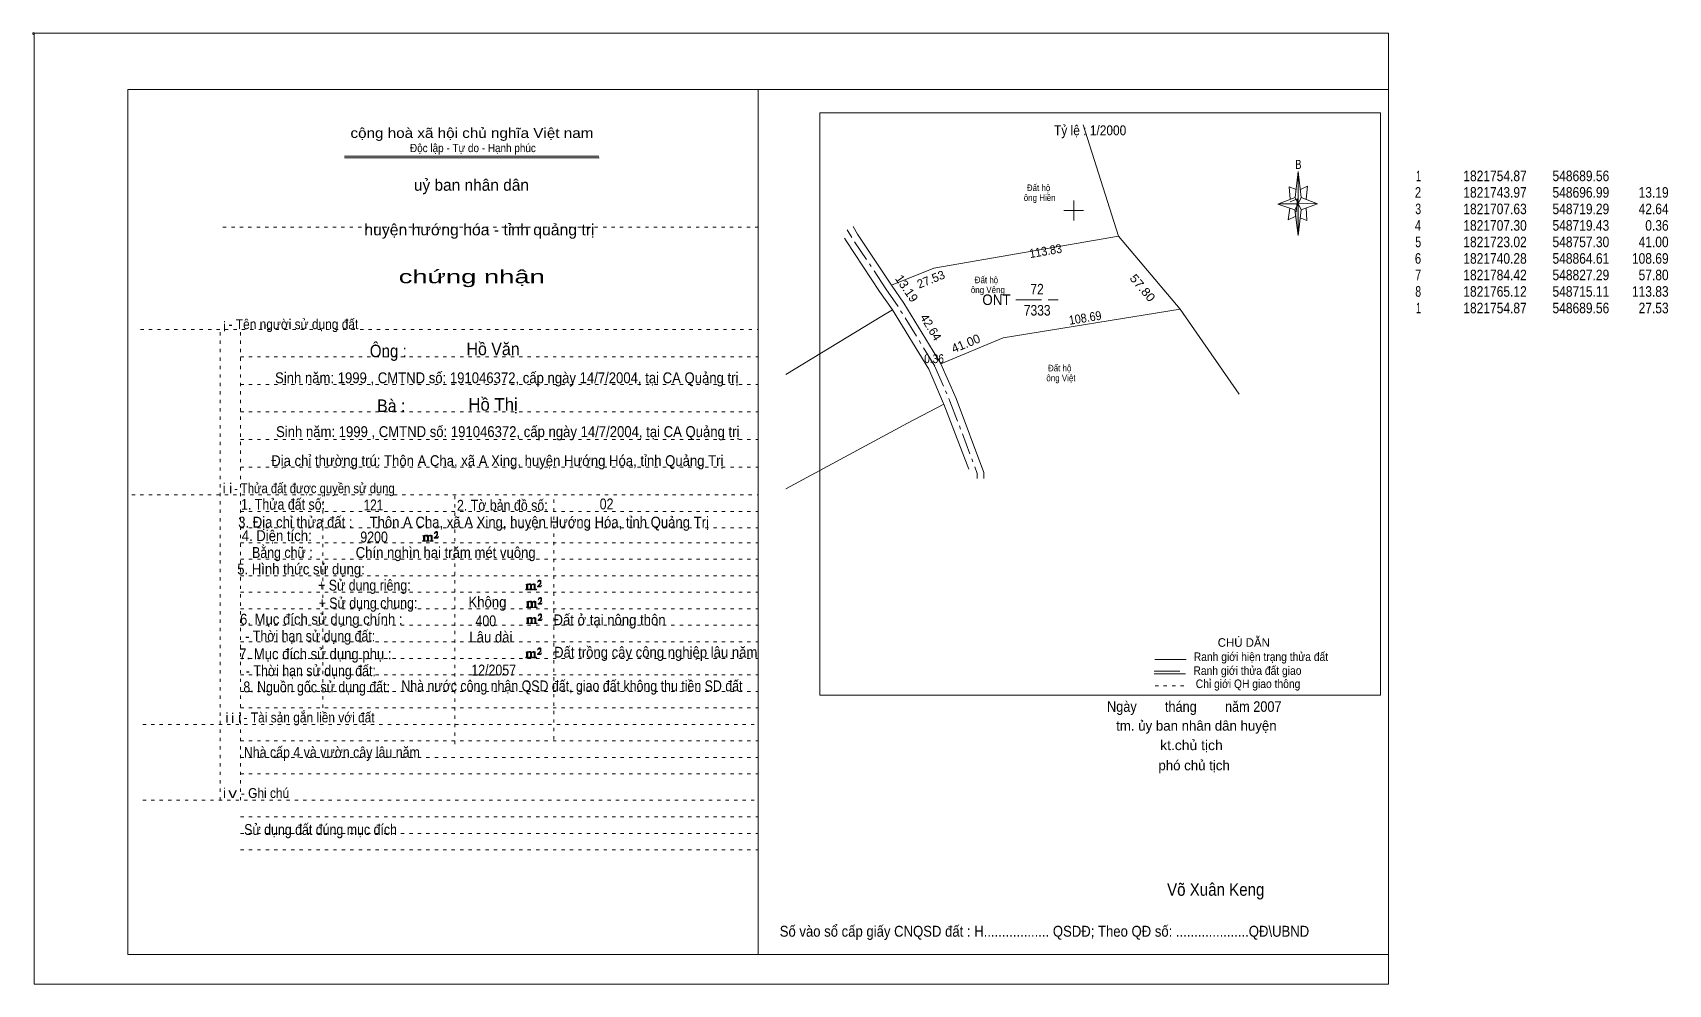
# Model space of a CAD drawing. Header units: centimetres. Extents: x -1.6 to 48, y -3.3 to 25.5.
import ezdxf
from ezdxf.enums import TextEntityAlignment as Align

# ---------------------------------------------------------------- set-up
doc = ezdxf.new("R2010")
doc.units = ezdxf.units.CM
doc.header["$LTSCALE"] = 0.13
for name, pattern in [('DOT_DASHED', [7.7, 5, -1.2, 0.3, -1.2]), ('DOTTED', [1.5, 0.3, -1.2]), ('LONG_DASHED', [7.5, 6, -1.5])]:
    doc.linetypes.add(name, pattern=pattern)
for name, color, linetype, lineweight in [('1', 7, 'DOTTED', 13), ('22', 7, 'Continuous', 13), ('33', 7, 'LONG_DASHED', 13), ('4', 7, 'Continuous', 13), ('5', 7, 'Continuous', 13), ('50', 7, 'Continuous', 13), ('53', 7, 'Continuous', 13)]:
    doc.layers.add(name, color=color, linetype=linetype, lineweight=lineweight)
for name, color, linetype in [('10', 7, 'Continuous'), ('23', 7, 'Continuous'), ('30', 7, 'Continuous')]:
    doc.layers.add(name, color=color, linetype=linetype)

msp = doc.modelspace()

# ---------------------------------------------------------------- hatches: boundary and pattern name
at = {"layer": '5'}
msp.add_hatch(color=256, dxfattribs=at).paths.add_polyline_path([(36.77, 20.31), (36.77, 19.35), (36.67, 20.13)])
at = {"layer": '50'}
for points in [[(10.27, 10.13), (10.27, 10.12), (10.27, 10.11), (10.25, 10.11), (10.24, 10.11), (10.24, 10.1), (10.33, 10.1), (10.33, 10.11), (10.32, 10.11), (10.31, 10.11), (10.31, 10.12), (10.31, 10.13), (10.31, 10.24), (10.31, 10.25), (10.32, 10.26), (10.34, 10.26), (10.35, 10.26), (10.36, 10.26), (10.37, 10.25), (10.39, 10.22), (10.39, 10.13), (10.37, 10.12), (10.37, 10.11), (10.36, 10.11), (10.35, 10.11), (10.35, 10.1), (10.44, 10.1), (10.44, 10.11), (10.43, 10.11), (10.42, 10.11), (10.42, 10.12), (10.42, 10.13), (10.42, 10.24), (10.44, 10.26), (10.45, 10.26), (10.46, 10.26), (10.49, 10.26), (10.49, 10.25), (10.5, 10.24), (10.5, 10.22), (10.5, 10.13), (10.5, 10.12), (10.49, 10.11), (10.49, 10.11), (10.47, 10.11), (10.47, 10.1), (10.56, 10.1), (10.56, 10.11), (10.55, 10.11), (10.54, 10.11), (10.53, 10.12), (10.53, 10.13), (10.53, 10.2), (10.53, 10.25), (10.53, 10.26), (10.52, 10.27), (10.5, 10.28), (10.47, 10.28), (10.46, 10.28), (10.44, 10.27), (10.41, 10.25), (10.41, 10.26), (10.4, 10.28), (10.39, 10.28), (10.37, 10.28), (10.35, 10.28), (10.34, 10.28), (10.32, 10.26), (10.31, 10.26), (10.31, 10.25), (10.31, 10.25), (10.31, 10.26), (10.31, 10.28), (10.24, 10.26), (10.24, 10.26), (10.25, 10.26), (10.27, 10.25), (10.27, 10.24), (10.27, 10.23)], [(10.69, 10.19), (10.72, 10.24), (10.72, 10.24), (10.71, 10.22), (10.69, 10.22), (10.68, 10.22), (10.63, 10.22), (10.66, 10.26), (10.67, 10.27), (10.69, 10.28), (10.69, 10.3), (10.69, 10.32), (10.69, 10.34), (10.69, 10.35), (10.69, 10.37), (10.68, 10.38), (10.67, 10.38), (10.66, 10.39), (10.65, 10.39), (10.63, 10.38), (10.63, 10.38), (10.62, 10.37), (10.61, 10.35), (10.59, 10.33), (10.61, 10.33), (10.61, 10.35), (10.62, 10.35), (10.63, 10.36), (10.65, 10.36), (10.66, 10.36), (10.67, 10.35), (10.68, 10.35), (10.68, 10.32), (10.68, 10.3), (10.66, 10.28), (10.66, 10.26), (10.65, 10.25), (10.59, 10.2), (10.59, 10.19)], [(13.39, 8.66), (13.39, 8.65), (13.39, 8.64), (13.38, 8.64), (13.37, 8.64), (13.37, 8.62), (13.45, 8.62), (13.45, 8.64), (13.44, 8.64), (13.43, 8.64), (13.43, 8.65), (13.43, 8.66), (13.43, 8.77), (13.43, 8.78), (13.44, 8.79), (13.47, 8.79), (13.48, 8.79), (13.49, 8.79), (13.5, 8.78), (13.51, 8.74), (13.51, 8.66), (13.5, 8.65), (13.5, 8.64), (13.49, 8.64), (13.48, 8.64), (13.48, 8.62), (13.57, 8.62), (13.57, 8.64), (13.55, 8.64), (13.54, 8.64), (13.54, 8.65), (13.54, 8.66), (13.54, 8.77), (13.57, 8.79), (13.58, 8.79), (13.59, 8.79), (13.61, 8.79), (13.61, 8.78), (13.62, 8.77), (13.62, 8.74), (13.62, 8.66), (13.62, 8.65), (13.61, 8.64), (13.61, 8.64), (13.6, 8.64), (13.6, 8.62), (13.69, 8.62), (13.69, 8.64), (13.67, 8.64), (13.66, 8.64), (13.65, 8.65), (13.65, 8.66), (13.65, 8.73), (13.65, 8.78), (13.65, 8.79), (13.64, 8.8), (13.62, 8.81), (13.6, 8.81), (13.59, 8.81), (13.57, 8.8), (13.53, 8.78), (13.53, 8.79), (13.52, 8.81), (13.51, 8.81), (13.5, 8.81), (13.48, 8.81), (13.47, 8.81), (13.44, 8.79), (13.43, 8.79), (13.43, 8.78), (13.43, 8.78), (13.43, 8.79), (13.43, 8.81), (13.37, 8.79), (13.37, 8.79), (13.38, 8.79), (13.39, 8.78), (13.39, 8.77), (13.39, 8.76)], [(13.82, 8.72), (13.84, 8.77), (13.84, 8.77), (13.83, 8.74), (13.82, 8.74), (13.81, 8.74), (13.75, 8.74), (13.79, 8.79), (13.8, 8.8), (13.82, 8.81), (13.82, 8.83), (13.82, 8.84), (13.82, 8.87), (13.82, 8.88), (13.82, 8.9), (13.81, 8.91), (13.8, 8.91), (13.79, 8.92), (13.77, 8.92), (13.75, 8.91), (13.75, 8.91), (13.74, 8.9), (13.73, 8.88), (13.72, 8.86), (13.73, 8.86), (13.73, 8.88), (13.74, 8.88), (13.75, 8.89), (13.77, 8.89), (13.79, 8.89), (13.8, 8.88), (13.81, 8.88), (13.81, 8.84), (13.81, 8.83), (13.79, 8.81), (13.79, 8.79), (13.77, 8.78), (13.72, 8.73), (13.72, 8.72)], [(13.41, 8.12), (13.41, 8.11), (13.41, 8.1), (13.4, 8.1), (13.39, 8.1), (13.39, 8.09), (13.48, 8.09), (13.48, 8.1), (13.47, 8.1), (13.45, 8.1), (13.45, 8.11), (13.45, 8.12), (13.45, 8.23), (13.45, 8.24), (13.47, 8.26), (13.49, 8.26), (13.5, 8.26), (13.51, 8.26), (13.52, 8.24), (13.53, 8.21), (13.53, 8.12), (13.52, 8.11), (13.52, 8.1), (13.51, 8.1), (13.5, 8.1), (13.5, 8.09), (13.59, 8.09), (13.59, 8.1), (13.58, 8.1), (13.57, 8.1), (13.57, 8.11), (13.57, 8.12), (13.57, 8.23), (13.59, 8.26), (13.6, 8.26), (13.61, 8.26), (13.63, 8.26), (13.63, 8.24), (13.64, 8.23), (13.64, 8.21), (13.64, 8.12), (13.64, 8.11), (13.63, 8.1), (13.63, 8.1), (13.62, 8.1), (13.62, 8.09), (13.71, 8.09), (13.71, 8.1), (13.7, 8.1), (13.69, 8.1), (13.67, 8.11), (13.67, 8.12), (13.67, 8.2), (13.67, 8.24), (13.67, 8.26), (13.66, 8.27), (13.64, 8.28), (13.62, 8.28), (13.61, 8.28), (13.59, 8.27), (13.55, 8.24), (13.55, 8.26), (13.54, 8.28), (13.53, 8.28), (13.52, 8.28), (13.5, 8.28), (13.49, 8.28), (13.47, 8.26), (13.45, 8.26), (13.45, 8.24), (13.45, 8.24), (13.45, 8.26), (13.45, 8.28), (13.39, 8.26), (13.39, 8.26), (13.4, 8.26), (13.41, 8.24), (13.41, 8.23), (13.41, 8.22)], [(13.84, 8.19), (13.86, 8.23), (13.86, 8.23), (13.85, 8.21), (13.84, 8.21), (13.83, 8.21), (13.77, 8.21), (13.81, 8.26), (13.82, 8.27), (13.84, 8.28), (13.84, 8.3), (13.84, 8.31), (13.84, 8.33), (13.84, 8.34), (13.84, 8.37), (13.83, 8.38), (13.82, 8.38), (13.81, 8.39), (13.8, 8.39), (13.77, 8.38), (13.77, 8.38), (13.76, 8.37), (13.75, 8.34), (13.74, 8.32), (13.75, 8.32), (13.75, 8.34), (13.76, 8.34), (13.77, 8.36), (13.8, 8.36), (13.81, 8.36), (13.82, 8.34), (13.83, 8.34), (13.83, 8.31), (13.83, 8.3), (13.81, 8.28), (13.81, 8.26), (13.8, 8.24), (13.74, 8.2), (13.74, 8.19)], [(13.41, 7.64), (13.41, 7.63), (13.41, 7.62), (13.4, 7.62), (13.39, 7.62), (13.39, 7.6), (13.47, 7.6), (13.47, 7.62), (13.46, 7.62), (13.45, 7.62), (13.45, 7.63), (13.45, 7.64), (13.45, 7.75), (13.45, 7.76), (13.46, 7.77), (13.49, 7.77), (13.5, 7.77), (13.51, 7.77), (13.52, 7.76), (13.53, 7.72), (13.53, 7.64), (13.52, 7.63), (13.52, 7.62), (13.51, 7.62), (13.5, 7.62), (13.5, 7.6), (13.59, 7.6), (13.59, 7.62), (13.57, 7.62), (13.56, 7.62), (13.56, 7.63), (13.56, 7.64), (13.56, 7.75), (13.59, 7.77), (13.6, 7.77), (13.61, 7.77), (13.63, 7.77), (13.63, 7.76), (13.64, 7.75), (13.64, 7.72), (13.64, 7.64), (13.64, 7.63), (13.63, 7.62), (13.63, 7.62), (13.62, 7.62), (13.62, 7.6), (13.71, 7.6), (13.71, 7.62), (13.69, 7.62), (13.68, 7.62), (13.67, 7.63), (13.67, 7.64), (13.67, 7.71), (13.67, 7.76), (13.67, 7.77), (13.66, 7.78), (13.64, 7.79), (13.62, 7.79), (13.61, 7.79), (13.59, 7.78), (13.55, 7.76), (13.55, 7.77), (13.54, 7.79), (13.53, 7.79), (13.52, 7.79), (13.5, 7.79), (13.49, 7.79), (13.46, 7.77), (13.45, 7.77), (13.45, 7.76), (13.45, 7.76), (13.45, 7.77), (13.45, 7.79), (13.39, 7.77), (13.39, 7.77), (13.4, 7.77), (13.41, 7.76), (13.41, 7.75), (13.41, 7.74)], [(13.84, 7.7), (13.86, 7.75), (13.86, 7.75), (13.85, 7.72), (13.84, 7.72), (13.83, 7.72), (13.77, 7.72), (13.81, 7.77), (13.82, 7.78), (13.84, 7.79), (13.84, 7.81), (13.84, 7.82), (13.84, 7.85), (13.84, 7.86), (13.84, 7.88), (13.83, 7.89), (13.82, 7.89), (13.81, 7.9), (13.79, 7.9), (13.77, 7.89), (13.77, 7.89), (13.76, 7.88), (13.75, 7.86), (13.74, 7.84), (13.75, 7.84), (13.75, 7.86), (13.76, 7.86), (13.77, 7.87), (13.79, 7.87), (13.81, 7.87), (13.82, 7.86), (13.83, 7.86), (13.83, 7.82), (13.83, 7.81), (13.81, 7.79), (13.81, 7.77), (13.79, 7.76), (13.74, 7.71), (13.74, 7.7)], [(13.39, 6.61), (13.39, 6.6), (13.39, 6.59), (13.38, 6.59), (13.37, 6.59), (13.37, 6.57), (13.45, 6.57), (13.45, 6.59), (13.44, 6.59), (13.43, 6.59), (13.43, 6.6), (13.43, 6.61), (13.43, 6.72), (13.43, 6.73), (13.44, 6.74), (13.47, 6.74), (13.48, 6.74), (13.49, 6.74), (13.5, 6.73), (13.51, 6.69), (13.51, 6.61), (13.5, 6.6), (13.5, 6.59), (13.49, 6.59), (13.48, 6.59), (13.48, 6.57), (13.57, 6.57), (13.57, 6.59), (13.55, 6.59), (13.54, 6.59), (13.54, 6.6), (13.54, 6.61), (13.54, 6.72), (13.57, 6.74), (13.58, 6.74), (13.59, 6.74), (13.61, 6.74), (13.61, 6.73), (13.62, 6.72), (13.62, 6.69), (13.62, 6.61), (13.62, 6.6), (13.61, 6.59), (13.61, 6.59), (13.6, 6.59), (13.6, 6.57), (13.69, 6.57), (13.69, 6.59), (13.67, 6.59), (13.66, 6.59), (13.65, 6.6), (13.65, 6.61), (13.65, 6.68), (13.65, 6.73), (13.65, 6.74), (13.64, 6.75), (13.62, 6.76), (13.6, 6.76), (13.59, 6.76), (13.57, 6.75), (13.53, 6.73), (13.53, 6.74), (13.52, 6.76), (13.51, 6.76), (13.5, 6.76), (13.48, 6.76), (13.47, 6.76), (13.44, 6.74), (13.43, 6.74), (13.43, 6.73), (13.43, 6.73), (13.43, 6.74), (13.43, 6.76), (13.37, 6.74), (13.37, 6.74), (13.38, 6.74), (13.39, 6.73), (13.39, 6.72), (13.39, 6.71)], [(13.82, 6.67), (13.84, 6.72), (13.84, 6.72), (13.83, 6.69), (13.82, 6.69), (13.81, 6.69), (13.75, 6.69), (13.79, 6.74), (13.8, 6.75), (13.82, 6.76), (13.82, 6.78), (13.82, 6.79), (13.82, 6.82), (13.82, 6.83), (13.82, 6.85), (13.81, 6.86), (13.8, 6.86), (13.79, 6.87), (13.77, 6.87), (13.75, 6.86), (13.75, 6.86), (13.74, 6.85), (13.73, 6.83), (13.72, 6.81), (13.73, 6.81), (13.73, 6.83), (13.74, 6.83), (13.75, 6.84), (13.77, 6.84), (13.79, 6.84), (13.8, 6.83), (13.81, 6.83), (13.81, 6.79), (13.81, 6.78), (13.79, 6.76), (13.79, 6.74), (13.77, 6.73), (13.72, 6.68), (13.72, 6.67)]]:
    msp.add_hatch(color=256, dxfattribs=at).paths.add_polyline_path(points)

# ---------------------------------------------------------------- linework, layer by layer
at = {"layer": '1', "linetype": 'Continuous'}
for p, q in [((1.31, -2.42), (1.31, 23.78)), ((1.31, 23.78), (39.51, 23.78)), ((20.41, -2.42), (20.41, 23.78)), ((39.51, -2.42), (39.51, 23.78)), ((7.87, 21.76), (15.58, 21.76)), ((7.87, 21.71), (15.59, 21.71)), ((36.67, 20.13), (36.16, 20.3)), ((1.31, -2.42), (39.51, -2.42))]:
    msp.add_line(p, q, dxfattribs=at)
at = {"layer": '1'}
for p, q in [((4.19, 19.61), (20.41, 19.61)), ((1.69, 16.51), (20.41, 16.51)), ((4.11, 2.25), (4.11, 16.51)), ((4.72, 2.25), (4.72, 16.51)), ((4.72, 15.68), (20.41, 15.68)), ((4.72, 14.84), (20.41, 14.84)), ((4.72, 14.01), (20.41, 14.01)), ((4.72, 13.18), (20.41, 13.18)), ((4.72, 12.34), (20.41, 12.34)), ((1.43, 11.5), (20.41, 11.5)), ((7.22, 5.05), (7.22, 11.5)), ((11.22, 3.95), (11.22, 11.5)), ((14.22, 4.09), (14.22, 11.5)), ((4.72, 11), (20.41, 11)), ((4.72, 10.5), (20.41, 10.5)), ((4.72, 10.05), (20.41, 10.05)), ((4.72, 9.55), (20.41, 9.55)), ((4.72, 9.05), (20.41, 9.05)), ((4.72, 8.55), (20.41, 8.55)), ((4.72, 8.05), (20.41, 8.05)), ((4.72, 7.55), (20.41, 7.55)), ((4.72, 7.05), (20.41, 7.05)), ((4.72, 6.55), (20.41, 6.55)), ((4.72, 6.05), (20.41, 6.05)), ((4.72, 5.55), (20.41, 5.55)), ((4.72, 5.05), (20.41, 5.05)), ((1.76, 4.55), (20.41, 4.55)), ((4.72, 4.05), (20.41, 4.05)), ((4.72, 3.55), (20.41, 3.55)), ((4.72, 3.05), (20.41, 3.05)), ((1.76, 2.25), (20.41, 2.25)), ((4.72, 1.75), (20.41, 1.75)), ((4.72, 1.25), (20.41, 1.25)), ((4.72, 0.75), (20.41, 0.75))]:
    msp.add_line(p, q, dxfattribs=at)
at = {"layer": '1', "linetype": 'Continuous'}
msp.add_lwpolyline([(-1.53, -3.32), (39.51, -3.32), (39.51, 25.48), (-1.53, 25.48)], close=True, dxfattribs=at)
msp.add_lwpolyline([(36.68, 19.93), (36.47, 19.83), (36.52, 20.18)], dxfattribs=at)
at = {"layer": '22'}
for p, q in [((30.26, 22.71), (31.33, 19.33)), ((26.79, 12.28), (26.04, 14.25))]:
    msp.add_line(p, q, dxfattribs=at)
at = {"layer": '22', "linetype": 'DOT_DASHED'}
for points in [[(24.28, 17.74), (23.25, 19.29), (23.11, 19.53)], [(25.76, 15.4), (25.76, 15.4), (24.65, 17.2), (24.28, 17.74)], [(25.76, 15.39), (26.22, 14.34), (27.05, 12.15), (27.05, 12)]]:
    msp.add_lwpolyline(points, dxfattribs=at)
at = {"layer": '22'}
for points in [[(24.45, 17.85), (23.42, 19.4), (23.29, 19.63)], [(24.48, 17.1), (24.09, 17.66), (23.08, 19.19), (23.03, 19.27)], [(24.45, 17.85), (25.73, 18.37), (31.33, 19.33)], [(34.99, 14.55), (33.2, 17.12), (31.33, 19.33)], [(25.94, 15.47), (25.93, 15.49), (24.82, 17.31), (24.45, 17.85)], [(21.25, 15.15), (24.16, 16.91), (24.48, 17.1)], [(26.04, 14.25), (26.03, 14.27), (25.58, 15.31), (24.48, 17.1)], [(25.94, 15.47), (27.83, 16.26), (33.2, 17.12)], [(25.94, 15.47), (26.41, 14.42), (27.25, 12.18), (27.25, 12)], [(26.04, 14.25), (24.93, 13.67), (21.38, 11.75), (21.25, 11.68)]]:
    msp.add_lwpolyline(points, dxfattribs=at)
at = {"layer": '33'}
msp.add_line((28.22, 17.41), (29.5, 17.41), dxfattribs=at)
at = {"layer": '4'}
for p, q in [((32.43, 6.51), (33.38, 6.51)), ((32.41, 6.08), (33.36, 6.08))]:
    msp.add_line(p, q, dxfattribs=at)
at = {"layer": '4', "linetype": 'LONG_DASHED'}
msp.add_line((32.41, 6.16), (33.36, 6.16), dxfattribs=at)
at = {"layer": '4', "linetype": 'DOTTED'}
msp.add_line((32.44, 5.72), (33.43, 5.72), dxfattribs=at)
at = {"layer": '4'}
msp.add_lwpolyline([(22.28, 23.07), (39.27, 23.07), (39.27, 5.43), (22.28, 5.43)], close=True, dxfattribs=at)
msp.add_circle((-1.55, 25.47), 0.025, dxfattribs=at)
at = {"layer": '5'}
for p, q in [((36.68, 20.51), (36.77, 21.29)), ((36.86, 20.51), (37.36, 20.31)), ((36.86, 20.13), (36.77, 19.35)), ((37.04, 19.81), (36.83, 19.89)), ((37.02, 20.19), (37.04, 19.81))]:
    msp.add_line(p, q, dxfattribs=at)
for points in [[(36.71, 20.75), (36.5, 20.83), (36.53, 20.45)], [(36.84, 20.75), (37.06, 20.85), (37.02, 20.45)], [(36.77, 20.31), (36.68, 20.51), (36.18, 20.31)], [(36.53, 20.37), (36.75, 20.47), (36.71, 20.07)], [(36.77, 20.31), (36.86, 20.13), (37.36, 20.31)]]:
    msp.add_lwpolyline(points, dxfattribs=at)
for points in [[(36.77, 21.29), (36.86, 20.51), (36.77, 20.31)], [(36.77, 20.31), (36.18, 20.31), (36.68, 20.51), (36.86, 20.13), (37.36, 20.31), (36.77, 20.33)], [(36.77, 20.31), (36.77, 19.35), (36.67, 20.13)]]:
    msp.add_lwpolyline(points, close=True, dxfattribs=at)
at = {"layer": '50'}
for points in [[(10.27, 10.13), (10.27, 10.12), (10.27, 10.11), (10.25, 10.11), (10.24, 10.11), (10.24, 10.1), (10.33, 10.1), (10.33, 10.11), (10.32, 10.11), (10.31, 10.11), (10.31, 10.12), (10.31, 10.13), (10.31, 10.24), (10.31, 10.25), (10.32, 10.26), (10.34, 10.26), (10.35, 10.26), (10.36, 10.26), (10.37, 10.25), (10.39, 10.22), (10.39, 10.13), (10.37, 10.12), (10.37, 10.11), (10.36, 10.11), (10.35, 10.11), (10.35, 10.1), (10.44, 10.1), (10.44, 10.11), (10.43, 10.11), (10.42, 10.11), (10.42, 10.12), (10.42, 10.13), (10.42, 10.24), (10.44, 10.26), (10.45, 10.26), (10.46, 10.26), (10.49, 10.26), (10.49, 10.25), (10.5, 10.24), (10.5, 10.22), (10.5, 10.13), (10.5, 10.12), (10.49, 10.11), (10.49, 10.11), (10.47, 10.11), (10.47, 10.1), (10.56, 10.1), (10.56, 10.11), (10.55, 10.11), (10.54, 10.11), (10.53, 10.12), (10.53, 10.13), (10.53, 10.2), (10.53, 10.25), (10.53, 10.26), (10.52, 10.27), (10.5, 10.28), (10.47, 10.28), (10.46, 10.28), (10.44, 10.27), (10.41, 10.25), (10.41, 10.26), (10.4, 10.28), (10.39, 10.28), (10.37, 10.28), (10.35, 10.28), (10.34, 10.28), (10.32, 10.26), (10.31, 10.26), (10.31, 10.25), (10.31, 10.25), (10.31, 10.26), (10.31, 10.28), (10.24, 10.26), (10.24, 10.26), (10.25, 10.26), (10.27, 10.25), (10.27, 10.24), (10.27, 10.23)], [(10.69, 10.19), (10.72, 10.24), (10.72, 10.24), (10.71, 10.22), (10.69, 10.22), (10.68, 10.22), (10.63, 10.22), (10.66, 10.26), (10.67, 10.27), (10.69, 10.28), (10.69, 10.3), (10.69, 10.32), (10.69, 10.34), (10.69, 10.35), (10.69, 10.37), (10.68, 10.38), (10.67, 10.38), (10.66, 10.39), (10.65, 10.39), (10.63, 10.38), (10.63, 10.38), (10.62, 10.37), (10.61, 10.35), (10.59, 10.33), (10.61, 10.33), (10.61, 10.35), (10.62, 10.35), (10.63, 10.36), (10.65, 10.36), (10.66, 10.36), (10.67, 10.35), (10.68, 10.35), (10.68, 10.32), (10.68, 10.3), (10.66, 10.28), (10.66, 10.26), (10.65, 10.25), (10.59, 10.2), (10.59, 10.19)], [(13.39, 8.66), (13.39, 8.65), (13.39, 8.64), (13.38, 8.64), (13.37, 8.64), (13.37, 8.62), (13.45, 8.62), (13.45, 8.64), (13.44, 8.64), (13.43, 8.64), (13.43, 8.65), (13.43, 8.66), (13.43, 8.77), (13.43, 8.78), (13.44, 8.79), (13.47, 8.79), (13.48, 8.79), (13.49, 8.79), (13.5, 8.78), (13.51, 8.74), (13.51, 8.66), (13.5, 8.65), (13.5, 8.64), (13.49, 8.64), (13.48, 8.64), (13.48, 8.62), (13.57, 8.62), (13.57, 8.64), (13.55, 8.64), (13.54, 8.64), (13.54, 8.65), (13.54, 8.66), (13.54, 8.77), (13.57, 8.79), (13.58, 8.79), (13.59, 8.79), (13.61, 8.79), (13.61, 8.78), (13.62, 8.77), (13.62, 8.74), (13.62, 8.66), (13.62, 8.65), (13.61, 8.64), (13.61, 8.64), (13.6, 8.64), (13.6, 8.62), (13.69, 8.62), (13.69, 8.64), (13.67, 8.64), (13.66, 8.64), (13.65, 8.65), (13.65, 8.66), (13.65, 8.73), (13.65, 8.78), (13.65, 8.79), (13.64, 8.8), (13.62, 8.81), (13.6, 8.81), (13.59, 8.81), (13.57, 8.8), (13.53, 8.78), (13.53, 8.79), (13.52, 8.81), (13.51, 8.81), (13.5, 8.81), (13.48, 8.81), (13.47, 8.81), (13.44, 8.79), (13.43, 8.79), (13.43, 8.78), (13.43, 8.78), (13.43, 8.79), (13.43, 8.81), (13.37, 8.79), (13.37, 8.79), (13.38, 8.79), (13.39, 8.78), (13.39, 8.77), (13.39, 8.76)], [(13.82, 8.72), (13.84, 8.77), (13.84, 8.77), (13.83, 8.74), (13.82, 8.74), (13.81, 8.74), (13.75, 8.74), (13.79, 8.79), (13.8, 8.8), (13.82, 8.81), (13.82, 8.83), (13.82, 8.84), (13.82, 8.87), (13.82, 8.88), (13.82, 8.9), (13.81, 8.91), (13.8, 8.91), (13.79, 8.92), (13.77, 8.92), (13.75, 8.91), (13.75, 8.91), (13.74, 8.9), (13.73, 8.88), (13.72, 8.86), (13.73, 8.86), (13.73, 8.88), (13.74, 8.88), (13.75, 8.89), (13.77, 8.89), (13.79, 8.89), (13.8, 8.88), (13.81, 8.88), (13.81, 8.84), (13.81, 8.83), (13.79, 8.81), (13.79, 8.79), (13.77, 8.78), (13.72, 8.73), (13.72, 8.72)], [(13.41, 8.12), (13.41, 8.11), (13.41, 8.1), (13.4, 8.1), (13.39, 8.1), (13.39, 8.09), (13.48, 8.09), (13.48, 8.1), (13.47, 8.1), (13.45, 8.1), (13.45, 8.11), (13.45, 8.12), (13.45, 8.23), (13.45, 8.24), (13.47, 8.26), (13.49, 8.26), (13.5, 8.26), (13.51, 8.26), (13.52, 8.24), (13.53, 8.21), (13.53, 8.12), (13.52, 8.11), (13.52, 8.1), (13.51, 8.1), (13.5, 8.1), (13.5, 8.09), (13.59, 8.09), (13.59, 8.1), (13.58, 8.1), (13.57, 8.1), (13.57, 8.11), (13.57, 8.12), (13.57, 8.23), (13.59, 8.26), (13.6, 8.26), (13.61, 8.26), (13.63, 8.26), (13.63, 8.24), (13.64, 8.23), (13.64, 8.21), (13.64, 8.12), (13.64, 8.11), (13.63, 8.1), (13.63, 8.1), (13.62, 8.1), (13.62, 8.09), (13.71, 8.09), (13.71, 8.1), (13.7, 8.1), (13.69, 8.1), (13.67, 8.11), (13.67, 8.12), (13.67, 8.2), (13.67, 8.24), (13.67, 8.26), (13.66, 8.27), (13.64, 8.28), (13.62, 8.28), (13.61, 8.28), (13.59, 8.27), (13.55, 8.24), (13.55, 8.26), (13.54, 8.28), (13.53, 8.28), (13.52, 8.28), (13.5, 8.28), (13.49, 8.28), (13.47, 8.26), (13.45, 8.26), (13.45, 8.24), (13.45, 8.24), (13.45, 8.26), (13.45, 8.28), (13.39, 8.26), (13.39, 8.26), (13.4, 8.26), (13.41, 8.24), (13.41, 8.23), (13.41, 8.22)], [(13.84, 8.19), (13.86, 8.23), (13.86, 8.23), (13.85, 8.21), (13.84, 8.21), (13.83, 8.21), (13.77, 8.21), (13.81, 8.26), (13.82, 8.27), (13.84, 8.28), (13.84, 8.3), (13.84, 8.31), (13.84, 8.33), (13.84, 8.34), (13.84, 8.37), (13.83, 8.38), (13.82, 8.38), (13.81, 8.39), (13.8, 8.39), (13.77, 8.38), (13.77, 8.38), (13.76, 8.37), (13.75, 8.34), (13.74, 8.32), (13.75, 8.32), (13.75, 8.34), (13.76, 8.34), (13.77, 8.36), (13.8, 8.36), (13.81, 8.36), (13.82, 8.34), (13.83, 8.34), (13.83, 8.31), (13.83, 8.3), (13.81, 8.28), (13.81, 8.26), (13.8, 8.24), (13.74, 8.2), (13.74, 8.19)], [(13.41, 7.64), (13.41, 7.63), (13.41, 7.62), (13.4, 7.62), (13.39, 7.62), (13.39, 7.6), (13.47, 7.6), (13.47, 7.62), (13.46, 7.62), (13.45, 7.62), (13.45, 7.63), (13.45, 7.64), (13.45, 7.75), (13.45, 7.76), (13.46, 7.77), (13.49, 7.77), (13.5, 7.77), (13.51, 7.77), (13.52, 7.76), (13.53, 7.72), (13.53, 7.64), (13.52, 7.63), (13.52, 7.62), (13.51, 7.62), (13.5, 7.62), (13.5, 7.6), (13.59, 7.6), (13.59, 7.62), (13.57, 7.62), (13.56, 7.62), (13.56, 7.63), (13.56, 7.64), (13.56, 7.75), (13.59, 7.77), (13.6, 7.77), (13.61, 7.77), (13.63, 7.77), (13.63, 7.76), (13.64, 7.75), (13.64, 7.72), (13.64, 7.64), (13.64, 7.63), (13.63, 7.62), (13.63, 7.62), (13.62, 7.62), (13.62, 7.6), (13.71, 7.6), (13.71, 7.62), (13.69, 7.62), (13.68, 7.62), (13.67, 7.63), (13.67, 7.64), (13.67, 7.71), (13.67, 7.76), (13.67, 7.77), (13.66, 7.78), (13.64, 7.79), (13.62, 7.79), (13.61, 7.79), (13.59, 7.78), (13.55, 7.76), (13.55, 7.77), (13.54, 7.79), (13.53, 7.79), (13.52, 7.79), (13.5, 7.79), (13.49, 7.79), (13.46, 7.77), (13.45, 7.77), (13.45, 7.76), (13.45, 7.76), (13.45, 7.77), (13.45, 7.79), (13.39, 7.77), (13.39, 7.77), (13.4, 7.77), (13.41, 7.76), (13.41, 7.75), (13.41, 7.74)], [(13.84, 7.7), (13.86, 7.75), (13.86, 7.75), (13.85, 7.72), (13.84, 7.72), (13.83, 7.72), (13.77, 7.72), (13.81, 7.77), (13.82, 7.78), (13.84, 7.79), (13.84, 7.81), (13.84, 7.82), (13.84, 7.85), (13.84, 7.86), (13.84, 7.88), (13.83, 7.89), (13.82, 7.89), (13.81, 7.9), (13.79, 7.9), (13.77, 7.89), (13.77, 7.89), (13.76, 7.88), (13.75, 7.86), (13.74, 7.84), (13.75, 7.84), (13.75, 7.86), (13.76, 7.86), (13.77, 7.87), (13.79, 7.87), (13.81, 7.87), (13.82, 7.86), (13.83, 7.86), (13.83, 7.82), (13.83, 7.81), (13.81, 7.79), (13.81, 7.77), (13.79, 7.76), (13.74, 7.71), (13.74, 7.7)], [(13.39, 6.61), (13.39, 6.6), (13.39, 6.59), (13.38, 6.59), (13.37, 6.59), (13.37, 6.57), (13.45, 6.57), (13.45, 6.59), (13.44, 6.59), (13.43, 6.59), (13.43, 6.6), (13.43, 6.61), (13.43, 6.72), (13.43, 6.73), (13.44, 6.74), (13.47, 6.74), (13.48, 6.74), (13.49, 6.74), (13.5, 6.73), (13.51, 6.69), (13.51, 6.61), (13.5, 6.6), (13.5, 6.59), (13.49, 6.59), (13.48, 6.59), (13.48, 6.57), (13.57, 6.57), (13.57, 6.59), (13.55, 6.59), (13.54, 6.59), (13.54, 6.6), (13.54, 6.61), (13.54, 6.72), (13.57, 6.74), (13.58, 6.74), (13.59, 6.74), (13.61, 6.74), (13.61, 6.73), (13.62, 6.72), (13.62, 6.69), (13.62, 6.61), (13.62, 6.6), (13.61, 6.59), (13.61, 6.59), (13.6, 6.59), (13.6, 6.57), (13.69, 6.57), (13.69, 6.59), (13.67, 6.59), (13.66, 6.59), (13.65, 6.6), (13.65, 6.61), (13.65, 6.68), (13.65, 6.73), (13.65, 6.74), (13.64, 6.75), (13.62, 6.76), (13.6, 6.76), (13.59, 6.76), (13.57, 6.75), (13.53, 6.73), (13.53, 6.74), (13.52, 6.76), (13.51, 6.76), (13.5, 6.76), (13.48, 6.76), (13.47, 6.76), (13.44, 6.74), (13.43, 6.74), (13.43, 6.73), (13.43, 6.73), (13.43, 6.74), (13.43, 6.76), (13.37, 6.74), (13.37, 6.74), (13.38, 6.74), (13.39, 6.73), (13.39, 6.72), (13.39, 6.71)], [(13.82, 6.67), (13.84, 6.72), (13.84, 6.72), (13.83, 6.69), (13.82, 6.69), (13.81, 6.69), (13.75, 6.69), (13.79, 6.74), (13.8, 6.75), (13.82, 6.76), (13.82, 6.78), (13.82, 6.79), (13.82, 6.82), (13.82, 6.83), (13.82, 6.85), (13.81, 6.86), (13.8, 6.86), (13.79, 6.87), (13.77, 6.87), (13.75, 6.86), (13.75, 6.86), (13.74, 6.85), (13.73, 6.83), (13.72, 6.81), (13.73, 6.81), (13.73, 6.83), (13.74, 6.83), (13.75, 6.84), (13.77, 6.84), (13.79, 6.84), (13.8, 6.83), (13.81, 6.83), (13.81, 6.79), (13.81, 6.78), (13.79, 6.76), (13.79, 6.74), (13.77, 6.73), (13.72, 6.68), (13.72, 6.67)]]:
    msp.add_lwpolyline(points, close=True, dxfattribs=at)
at = {"layer": '53'}
for p, q in [((29.97, 19.81), (29.97, 20.41)), ((29.67, 20.11), (30.27, 20.11))]:
    msp.add_line(p, q, dxfattribs=at)

# ---------------------------------------------------------------- texts
at = {"layer": '1'}
for s, height, width, p in [('cộng hoà xã hội chủ nghĩa Việt nam', 0.3, 1.15, (11.735, 22.31)), ('Độc lập - Tự do - Hạnh phúc', 0.25, 0.9, (11.765, 21.88)), ('chứng nhận', 0.4, 1.55, (11.73, 17.91)), ('- Tên người sử dụng đất', 0.3, 0.9, (6.325, 16.52)), ('- Thửa đất được quyền sử dụng', 0.3, 0.85, (6.96, 11.55)), ('- Tài sản gắn liền với đất ', 0.3, 0.9, (6.85, 4.61)), ('v', 0.3, 1.3, (4.485, 2.32)), ('- Ghi chú', 0.3, 0.9, (5.465, 2.32))]:
    msp.add_text(s, height=height, dxfattribs=dict(at, width=width)).set_placement(p, align=Align.CENTER)
for s, height, p in [('uỷ ban nhân dân', 0.35, (11.72, 20.71)), ('i', 0.3, (4.235, 16.45)), ('i', 0.3, (4.225, 11.55)), ('i', 0.3, (4.425, 11.55)), ('i', 0.3, (4.315, 4.6)), ('i', 0.3, (4.485, 4.59)), ('i', 0.3, (4.695, 4.6)), ('i', 0.3, (4.235, 2.32))]:
    msp.add_text(s, height=height, dxfattribs=at).set_placement(p, align=Align.CENTER)
at = {"layer": '10', "width": 0.9}
for s, height, p in [('Tỷ lệ : 1/2000', 0.3, (30.47, 22.39)), ('Võ Xuân Keng', 0.38, (34.275, -0.64))]:
    msp.add_text(s, height=height, dxfattribs=at).set_placement(p, align=Align.CENTER)
at = {"layer": '23', "width": 0.9}
for s, p in [('Đất hộ ', (28.94, 20.7)), ('ông Hiền', (28.94, 20.4)), ('Đất hộ ', (27.36, 17.91)), ('ông Vêng', (27.37, 17.61)), ('Đất hộ ', (29.58, 15.24)), ('ông Việt', (29.585, 14.94))]:
    msp.add_text(s, height=0.2, dxfattribs=at).set_placement(p, align=Align.CENTER)
at = {"layer": '30'}
for s, width, p in [('1', 0.65, (40.5, 21)), ('1821754.87', 0.85, (43.7, 21)), ('548689.56', 0.85, (46.2, 21)), ('548689.56', 0.85, (46.2, 21)), ('2', 0.8, (40.5, 20.5)), ('1821743.97', 0.85, (43.7, 20.5)), ('548696.99', 0.85, (46.2, 20.5)), ('13.19', 0.85, (48, 20.5)), ('3', 0.75, (40.5, 20)), ('1821707.63', 0.85, (43.7, 20)), ('548719.29', 0.85, (46.2, 20)), ('42.64', 0.85, (48, 20)), ('4', 0.8, (40.5, 19.5)), ('1821707.30', 0.85, (43.7, 19.5)), ('548719.43', 0.85, (46.2, 19.5)), ('0.36', 0.85, (48, 19.5)), ('5', 0.75, (40.5, 19)), ('1821723.02', 0.85, (43.7, 19)), ('548757.30', 0.85, (46.2, 19)), ('41.00', 0.85, (48, 19)), ('6', 0.8, (40.5, 18.5)), ('1821740.28', 0.85, (43.7, 18.5)), ('548864.61', 0.85, (46.2, 18.5)), ('108.69', 0.85, (48, 18.5)), ('7', 0.75, (40.5, 18)), ('1821784.42', 0.85, (43.7, 18)), ('548827.29', 0.85, (46.2, 18)), ('57.80', 0.85, (48, 18)), ('8', 0.75, (40.5, 17.5)), ('1821765.12', 0.85, (43.7, 17.5)), ('548715.11', 0.85, (46.2, 17.5)), ('113.83', 0.85, (48, 17.5)), ('1', 0.65, (40.5, 17)), ('1821754.87', 0.85, (43.7, 17)), ('548689.56', 0.85, (46.2, 17)), ('27.53', 0.85, (48, 17))]:
    msp.add_text(s, height=0.32, dxfattribs=dict(at, width=width)).set_placement(p, align=Align.RIGHT)
for s, height, rotation, width, p in [('113.83', 0.27, 9.762, 0.9, (29.142, 18.753)), ('57.80', 0.26, 310.214, 1.1, (31.958, 17.684)), ('108.69', 0.27, 9.137, 0.9, (30.339, 16.729))]:
    msp.add_text(s, height=height, rotation=rotation, dxfattribs=dict(at, width=width)).set_placement(p, align=Align.CENTER)
for s, height, rotation, p in [('13.19', 0.27, 304.28, (24.799, 17.676)), ('27.53', 0.26, 21.859, (25.692, 17.907)), ('42.64', 0.26, 301.535, (25.531, 16.508)), ('41.00', 0.27, 22.544, (26.753, 15.961))]:
    msp.add_text(s, height=height, rotation=rotation, dxfattribs=at).set_placement(p, align=Align.CENTER)
at = {"layer": '30', "width": 0.85}
msp.add_text('0.36', height=0.27, dxfattribs=at).set_placement((25.74, 15.49), align=Align.CENTER)
at = {"layer": '33', "width": 0.85}
for s, p in [('72', (28.86, 17.57)), ('7333', (28.865, 16.93))]:
    msp.add_text(s, height=0.32, dxfattribs=at).set_placement(p, align=Align.CENTER)
at = {"layer": '33', "width": 0.95}
msp.add_text('ONT', height=0.32, dxfattribs=at).set_placement((28.06, 17.25), align=Align.RIGHT)
at = {"layer": '4'}
msp.add_text('CHÚ DẪN', height=0.2591, dxfattribs=at).set_placement((35.125, 6.9), align=Align.CENTER)
at = {"layer": '4', "width": 0.9}
for s, p in [('Ranh giới hiện trạng thửa đất', (35.645, 6.47)), ('Ranh giới thửa đất giao ', (35.28, 6.05)), ('Chỉ giới QH giao thông', (35.255, 5.65))]:
    msp.add_text(s, height=0.2591, dxfattribs=at).set_placement(p, align=Align.CENTER)
at = {"layer": '5', "width": 0.75}
msp.add_text('B', height=0.276, dxfattribs=at).set_placement((36.78, 21.37), align=Align.CENTER)
at = {"layer": '50'}
for s, height, width, p in [('  huyện hướng hóa - tỉnh quảng trị', 0.34, 1.05, (11.83, 19.36)), ('Ông :', 0.38, 0.9, (9.2, 15.67)), ('Hồ Văn', 0.38, 0.95, (12.375, 15.73)), ('Sinh năm: 1999 , CMTND số: 191046372, cấp ngày 14/7/2004, tại CA Quảng trị', 0.33, 0.9, (12.79, 14.88)), ('Bà :', 0.38, 0.95, (9.29, 14.01)), ('Sinh năm: 1999 , CMTND số: 191046372, cấp ngày 14/7/2004, tại CA Quảng trị', 0.33, 0.9, (12.82, 13.25)), ('Địa chỉ thường trú: Thôn A Cha, xã A Xing, huyện Hướng Hóa, tỉnh Quảng Trị', 0.33, 0.9, (12.505, 12.37)), ('1. Thửa đất số:  ', 0.33, 0.85, (6.115, 11.05)), ('121', 0.33, 0.8, (8.75, 11.03)), ('2. Tờ bản đồ số:  ', 0.33, 0.85, (12.76, 11.02)), ('02', 0.33, 0.85, (15.815, 11.06)), ('3. Địa chỉ thửa đất : ', 0.33, 0.9, (6.44, 10.51)), ('4. Diện tích: ', 0.33, 0.9, (5.875, 10.1)), ('Thôn A Cha, xã A Xing, huyện Hướng Hóa, tỉnh Quảng Trị', 0.33, 0.9, (13.775, 10.51)), ('Bằng chữ :', 0.33, 0.85, (5.99, 9.59)), ('Chín nghìn hai trăm mét vuông', 0.33, 0.9, (10.94, 9.59)), ('9200', 0.33, 0.85, (8.77, 10.06)), ('5. Hình thức sử dụng:', 0.33, 0.9, (6.555, 9.09)), ('+ Sử dụng riêng:', 0.33, 0.85, (8.475, 8.6)), ('Không', 0.33, 0.9, (12.205, 8.09)), ('6. Mục đích sử dụng chính :', 0.33, 0.9, (7.17, 7.57)), ('+ Sử dụng chung:', 0.33, 0.85, (8.585, 8.06)), ('400', 0.33, 0.85, (12.155, 7.52)), ('Đất ở tại nông thôn', 0.33, 0.9, (15.905, 7.55)), ('- Thời hạn sử dụng đất:', 0.33, 0.85, (6.835, 7.06)), ('Lâu dài', 0.33, 0.9, (12.31, 7.03)), ('7. Mục đích sử dụng phụ :', 0.33, 0.9, (6.99, 6.52)), ('Đất trồng cây công nghiệp lâu năm', 0.33, 0.9, (17.305, 6.57)), ('- Thời hạn sử dụng đất:', 0.33, 0.85, (6.855, 6.01)), ('12/2057', 0.33, 0.85, (12.395, 6.03)), ('8. Nguồn gốc sử dụng đất:', 0.33, 0.85, (7.03, 5.52)), ('Nhà nước công nhận QSD đất, giao đất không thu tiền SD đất', 0.33, 0.85, (14.765, 5.55)), ('Ngày        tháng        năm 2007', 0.32, 0.9, (33.625, 4.93)), ('kt.chủ tịch', 0.3, 1.05, (33.54, 3.77)), ('Nhà cấp 4 và vườn cây lâu năm', 0.33, 0.85, (7.49, 3.54)), ('Sử dụng đất đúng mục đích ', 0.33, 0.85, (7.2, 1.2)), ('Số vào sổ cấp giấy CNQSD đất : H.................. QSDĐ; Theo QĐ số: ....................QĐ\\UBND', 0.33, 0.9, (29.085, -1.88))]:
    msp.add_text(s, height=height, dxfattribs=dict(at, width=width)).set_placement(p, align=Align.CENTER)
for s, height, p in [('Hồ Thị', 0.38, (12.375, 14.05)), ('tm. ủy ban nhân dân huyện ', 0.3, (33.745, 4.36)), ('phó chủ tịch', 0.3, (33.62, 3.16))]:
    msp.add_text(s, height=height, dxfattribs=at).set_placement(p, align=Align.CENTER)

doc.saveas('drawing.dxf')
